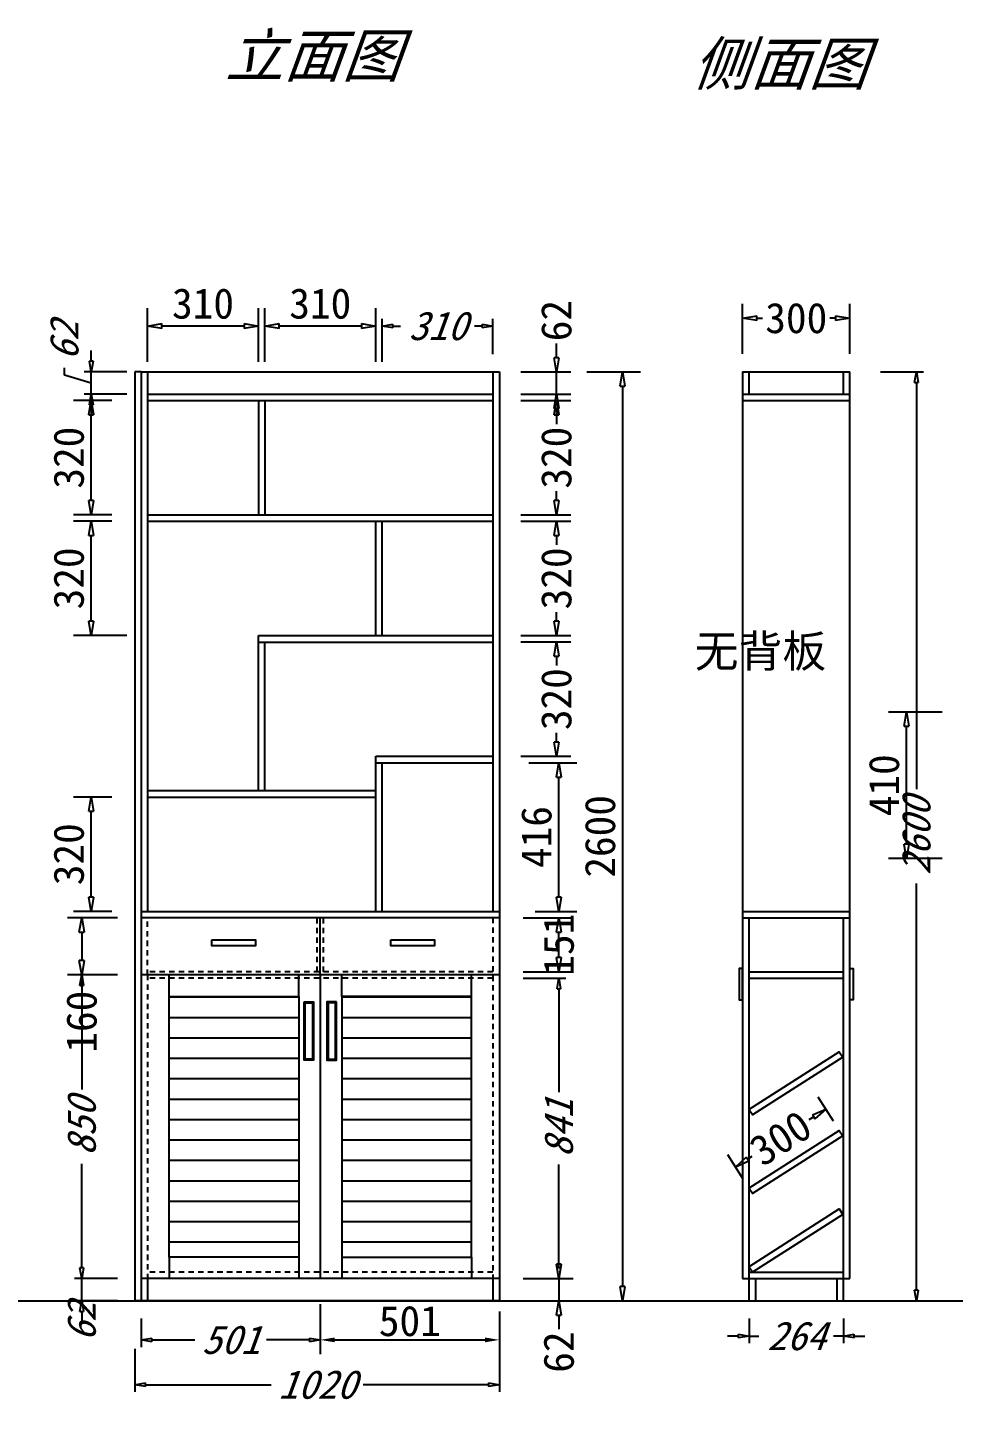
# Model space of a CAD drawing. Header units: millimetres. Extents: x 366509 to 398313, y -1245498 to -1202747.
# Drawn here: x 373507 to 376097, y -1225288 to -1221437 of the extents above; entities that cross this region are included whole.
import ezdxf

# ---------------------------------------------------------------- set-up
doc = ezdxf.new("R2010")
doc.units = ezdxf.units.MM
doc.header["$LTSCALE"] = 20
doc.linetypes.add('JIS_02_0.7', pattern=[1.35, 0.75, -0.6])
doc.layers.get('Defpoints').update_dxf_attribs({"color": 250})
doc.styles.get("Standard").update_dxf_attribs({"font": 'SimSun.ttf', "height": 85})
doc.styles.add('汉字', font='SimSun.ttf', dxfattribs={"oblique": 20, "height": 80})
doc.dimstyles.new('200', dxfattribs={"dimtxt": 90, "dimasz": 40, "dimexe": 50, "dimexo": 100, "dimgap": 20, "dimtad": 1, "dimdec": 0, "dimtxsty": 'Standard', "dimblk": 'CLOSEDBLANK', "dimcen": 100, "dimdle": 50, "dimclrd": 256, "dimclre": 256, "dimclrt": 256, "dimadec": 0, "dimazin": 0, "dimtfac": 1, "dimtdec": 0, "dimtmove": 2, "dimatfit": 3, "dimldrblk": 'CLOSEDBLANK', "dimfxl": 100, "dimfxlon": 1, "dimlwd": 25, "dimlwe": 25, "dimarcsym": 0})
doc.dimstyles.new('ISO-25', dxfattribs={"dimtxt": 2.5, "dimasz": 2.5, "dimexe": 1.25, "dimexo": 0.625, "dimtad": 1, "dimtxsty": 'Standard', "dimcen": 2.5, "dimadec": 0, "dimazin": 0, "dimtfac": 1, "dimtmove": 0, "dimatfit": 3, "dimfxl": 1, "dimarcsym": 0})
doc.dimstyles.get("Standard").update_dxf_attribs({"dimtxt": 0.18, "dimasz": 0.18, "dimexe": 0.18, "dimexo": 0.0625, "dimgap": 0.09, "dimtad": 0, "dimtih": 1, "dimtoh": 1, "dimdec": 4, "dimzin": 0, "dimdsep": 46, "dimtxsty": 'Standard', "dimcen": 0.09, "dimadec": 0, "dimazin": 0, "dimtfac": 1, "dimtdec": 4, "dimtofl": 0, "dimtmove": 0, "dimatfit": 3, "dimfxl": 1, "dimtolj": 1, "dimtzin": 0, "dimarcsym": 0})
doc.dimstyles.new('周文晶', dxfattribs={"dimtxt": 70, "dimasz": 40, "dimexe": 40, "dimexo": 30, "dimgap": 10, "dimtad": 0, "dimdec": 0, "dimtxsty": 'Standard', "dimblk": 'CLOSEDBLANK', "dimcen": 200, "dimclrd": 256, "dimclre": 256, "dimadec": 0, "dimazin": 0, "dimtfac": 1, "dimtdec": 0, "dimtmove": 0, "dimatfit": 3, "dimldrblk": 'CLOSEDBLANK', "dimfxl": 100, "dimfxlon": 1, "dimarcsym": 0})

# ---------------------------------------------------------------- blocks, each defined once
blk = doc.blocks.new('_ClosedBlank')
at = {"color": 0, "linetype": 'ByBlock', "lineweight": -2}
for p, q in [((-1, 0.167), (0, 0)), ((-1, 0.167), (-1, -0.167)), ((0, 0), (-1, -0.167))]:
    blk.add_line(p, q, dxfattribs=at)
blk = doc.blocks.new('*D871')
at = {"lineweight": 25, "transparency": 16777216}
for p, q in [((373658.4, -1224908.8), (373658.4, -1224878.8)), ((373758.4, -1224938.8), (373638.4, -1224938.8)), ((373658.4, -1225000.8), (373658.4, -1224938.8)), ((373758.4, -1225000.8), (373638.4, -1225000.8)), ((373658.4, -1225030.8), (373658.4, -1225060.8))]:
    blk.add_line(p, q, dxfattribs=at)
at = {"layer": 'Defpoints', "color": 0, "transparency": 16777216}
for p in [(373658.4, -1224938.8), (373842.8, -1224938.8), (373824.8, -1225000.8)]:
    blk.add_point(p, dxfattribs=at)
at = {"lineweight": 25, "transparency": 16777216, "xscale": 30, "yscale": 30, "zscale": 30}
for p, rotation in [((373658.4, -1224938.8), 270), ((373658.4, -1225000.8), 90)]:
    blk.add_blockref('_ClosedBlank', p, dxfattribs=dict(at, rotation=rotation))
at = {"lineweight": -3, "transparency": 16777216, "insert": (373658.4, -1225060.8), "char_height": 80, "attachment_point": 5, "rotation": 90, "style": '汉字'}
blk.add_mtext('62', dxfattribs=at)
blk = doc.blocks.new('*D872')
at = {"lineweight": 25, "transparency": 16777216}
for p, q in [((373758.4, -1224088.8), (373638.4, -1224088.8)), ((373658.4, -1224118.8), (373658.4, -1224409.7)), ((373658.4, -1224908.8), (373658.4, -1224618)), ((373758.4, -1224938.8), (373638.4, -1224938.8))]:
    blk.add_line(p, q, dxfattribs=at)
at = {"layer": 'Defpoints', "color": 0, "transparency": 16777216}
for p in [(373658.4, -1224088.8), (373842.8, -1224088.8), (373842.8, -1224938.8)]:
    blk.add_point(p, dxfattribs=at)
at = {"lineweight": 25, "transparency": 16777216, "xscale": 30, "yscale": 30, "zscale": 30}
for p, rotation in [((373658.4, -1224088.8), 90), ((373658.4, -1224938.8), 270)]:
    blk.add_blockref('_ClosedBlank', p, dxfattribs=dict(at, rotation=rotation))
at = {"lineweight": -3, "transparency": 16777216, "insert": (373658.4, -1224513.8), "char_height": 80, "attachment_point": 5, "rotation": 90, "style": '汉字'}
blk.add_mtext('850', dxfattribs=at)
blk = doc.blocks.new('*D873')
at = {"lineweight": 25, "transparency": 16777216}
for p, q in [((373806.8, -1225135.9), (373806.8, -1225255.9)), ((374826.8, -1225135.9), (374826.8, -1225255.9)), ((373836.8, -1225235.9), (374188.2, -1225235.9)), ((374796.8, -1225235.9), (374445.4, -1225235.9))]:
    blk.add_line(p, q, dxfattribs=at)
at = {"layer": 'Defpoints', "color": 0, "transparency": 16777216}
for p in [(373806.8, -1225000.8), (374826.8, -1225000.8), (374826.8, -1225235.9)]:
    blk.add_point(p, dxfattribs=at)
at = {"lineweight": 25, "transparency": 16777216, "xscale": 30, "yscale": 30, "zscale": 30, "rotation": 180}
blk.add_blockref('_ClosedBlank', (373806.8, -1225235.9), dxfattribs=at)
at = {"lineweight": 25, "transparency": 16777216, "xscale": 30, "yscale": 30, "zscale": 30}
blk.add_blockref('_ClosedBlank', (374826.8, -1225235.9), dxfattribs=at)
at = {"lineweight": -3, "transparency": 16777216, "insert": (374316.8, -1225235.9), "char_height": 80, "attachment_point": 5, "style": '汉字'}
blk.add_mtext('1020', dxfattribs=at)
blk = doc.blocks.new('*D874')
at = {"lineweight": 25, "transparency": 16777216}
for p, q in [((374893.2, -1224097.8), (375013.2, -1224097.8)), ((374993.2, -1224127.8), (374993.2, -1224417)), ((374993.2, -1224908.8), (374993.2, -1224619.6)), ((374893.2, -1224938.8), (375013.2, -1224938.8))]:
    blk.add_line(p, q, dxfattribs=at)
at = {"layer": 'Defpoints', "color": 0, "transparency": 16777216}
for p in [(374808.8, -1224097.8), (374826.8, -1224938.8), (374993.2, -1224938.8)]:
    blk.add_point(p, dxfattribs=at)
at = {"lineweight": 25, "transparency": 16777216, "xscale": 30, "yscale": 30, "zscale": 30}
for p, rotation in [((374993.2, -1224097.8), 90), ((374993.2, -1224938.8), 270)]:
    blk.add_blockref('_ClosedBlank', p, dxfattribs=dict(at, rotation=rotation))
at = {"lineweight": -3, "transparency": 16777216, "insert": (374993.2, -1224518.3), "char_height": 80, "attachment_point": 5, "rotation": 90, "style": '汉字'}
blk.add_mtext('841', dxfattribs=at)
blk = doc.blocks.new('*D875')
at = {"lineweight": 25, "transparency": 16777216}
for p, q in [((374325.8, -1225010.4), (374325.8, -1225130.4)), ((373824.8, -1225050.8), (373824.8, -1225130.4)), ((373854.8, -1225110.4), (373974.9, -1225110.4)), ((374295.8, -1225110.4), (374175.7, -1225110.4))]:
    blk.add_line(p, q, dxfattribs=at)
at = {"layer": 'Defpoints', "color": 0, "transparency": 16777216}
for p in [(374325.8, -1224938.8), (373824.8, -1225000.8), (373824.8, -1225110.4)]:
    blk.add_point(p, dxfattribs=at)
at = {"lineweight": 25, "transparency": 16777216, "xscale": 30, "yscale": 30, "zscale": 30, "rotation": 180}
blk.add_blockref('_ClosedBlank', (373824.8, -1225110.4), dxfattribs=at)
at = {"lineweight": 25, "transparency": 16777216, "xscale": 30, "yscale": 30, "zscale": 30}
blk.add_blockref('_ClosedBlank', (374325.8, -1225110.4), dxfattribs=at)
at = {"lineweight": -3, "transparency": 16777216, "insert": (374075.3, -1225110.4), "char_height": 80, "attachment_point": 5, "style": '汉字'}
blk.add_mtext('501', dxfattribs=at)
blk = doc.blocks.new('*D876')
at = {"lineweight": 25, "transparency": 16777216}
for p, q in [((375071.4, -1222400.9), (375221.4, -1222400.9)), ((375171.4, -1222440.9), (375171.4, -1224960.8)), ((375071.4, -1225000.8), (375221.4, -1225000.8))]:
    blk.add_line(p, q, dxfattribs=at)
at = {"layer": 'Defpoints', "color": 0, "transparency": 16777216}
for p in [(374664.9, -1222400.9), (374664.9, -1225000.8), (375171.4, -1225000.8)]:
    blk.add_point(p, dxfattribs=at)
at = {"lineweight": 25, "transparency": 16777216, "xscale": 40, "yscale": 40, "zscale": 40}
for p, rotation in [((375171.4, -1222400.9), 90), ((375171.4, -1225000.8), 270)]:
    blk.add_blockref('_ClosedBlank', p, dxfattribs=dict(at, rotation=rotation))
at = {"lineweight": -3, "transparency": 16777216, "insert": (375108.9, -1223700.9), "char_height": 85, "attachment_point": 5, "rotation": 90}
blk.add_mtext('2600', dxfattribs=at)
blk = doc.blocks.new('*D877')
at = {"color": 0, "lineweight": -2, "transparency": 16777216}
for p, q in [((374325.8, -1225010.4), (374325.8, -1225150.4)), ((374826.8, -1225030.8), (374826.8, -1225150.4)), ((374365.8, -1225110.4), (374786.8, -1225110.4))]:
    blk.add_line(p, q, dxfattribs=at)
at = {"color": 0, "transparency": 16777216}
for points in [[(374365.8, -1225103.7), (374365.8, -1225117), (374325.8, -1225110.4)], [(374786.8, -1225103.7), (374786.8, -1225117), (374826.8, -1225110.4)]]:
    blk.add_solid(points, dxfattribs=at)
at = {"layer": 'Defpoints', "color": 0, "transparency": 16777216}
for p in [(374325.8, -1224938.8), (374826.8, -1225000.8), (374826.8, -1225110.4)]:
    blk.add_point(p, dxfattribs=at)
at = {"color": 0, "lineweight": -3, "transparency": 16777216, "insert": (374576.3, -1225057.9), "char_height": 85, "attachment_point": 5}
blk.add_mtext('501', dxfattribs=at)
blk = doc.blocks.new('*D878')
at = {"lineweight": -2, "transparency": 16777216}
for p, q in [((374893.2, -1223928.8), (375033.2, -1223928.8)), ((374993.2, -1224039.8), (374993.2, -1223968.8)), ((374893.2, -1224079.8), (375033.2, -1224079.8))]:
    blk.add_line(p, q, dxfattribs=at)
at = {"layer": 'Defpoints', "color": 0, "transparency": 16777216}
for p in [(374826.8, -1223928.8), (374993.2, -1223928.8), (374808.8, -1224079.8)]:
    blk.add_point(p, dxfattribs=at)
at = {"lineweight": -2, "transparency": 16777216, "xscale": 40, "yscale": 40, "zscale": 40}
for p, rotation in [((374993.2, -1223928.8), 90), ((374993.2, -1224079.8), 270)]:
    blk.add_blockref('_ClosedBlank', p, dxfattribs=dict(at, rotation=rotation))
at = {"color": 0, "transparency": 16777216, "insert": (374993.2, -1224004.3), "char_height": 85, "attachment_point": 5, "rotation": 90}
blk.add_mtext('151', dxfattribs=at)
blk = doc.blocks.new('*D879')
at = {"lineweight": -2, "transparency": 16777216}
for p, q in [((373758.4, -1223928.8), (373618.4, -1223928.8)), ((373658.4, -1223968.8), (373658.4, -1224048.8)), ((373758.4, -1224088.8), (373618.4, -1224088.8)), ((373658.4, -1224088.8), (373658.4, -1224128.8))]:
    blk.add_line(p, q, dxfattribs=at)
at = {"layer": 'Defpoints', "color": 0, "transparency": 16777216}
for p in [(373842.8, -1223928.8), (373658.4, -1224088.8), (373842.8, -1224088.8)]:
    blk.add_point(p, dxfattribs=at)
at = {"lineweight": -2, "transparency": 16777216, "xscale": 40, "yscale": 40, "zscale": 40}
for p, rotation in [((373658.4, -1223928.8), 90), ((373658.4, -1224088.8), 270)]:
    blk.add_blockref('_ClosedBlank', p, dxfattribs=dict(at, rotation=rotation))
at = {"color": 0, "transparency": 16777216, "insert": (373658.4, -1224219.6), "char_height": 85, "attachment_point": 5, "rotation": 90}
blk.add_mtext('160', dxfattribs=at)
blk = doc.blocks.new('*D880')
at = {"lineweight": -2, "transparency": 16777216}
for p, q in [((374993.2, -1224898.8), (374993.2, -1224858.8)), ((374893.2, -1224938.8), (375033.2, -1224938.8)), ((374993.2, -1224938.8), (374993.2, -1225000.8)), ((374893.2, -1225000.8), (375033.2, -1225000.8)), ((374993.2, -1225040.8), (374993.2, -1225080.8))]:
    blk.add_line(p, q, dxfattribs=at)
at = {"layer": 'Defpoints', "color": 0, "transparency": 16777216}
for p in [(374826.8, -1224938.8), (374826.8, -1225000.8), (374993.2, -1225000.8)]:
    blk.add_point(p, dxfattribs=at)
at = {"lineweight": -2, "transparency": 16777216, "xscale": 40, "yscale": 40, "zscale": 40}
for p, rotation in [((374993.2, -1224938.8), 270), ((374993.2, -1225000.8), 90)]:
    blk.add_blockref('_ClosedBlank', p, dxfattribs=dict(at, rotation=rotation))
at = {"color": 0, "transparency": 16777216, "insert": (374993.2, -1225144.6), "char_height": 85, "attachment_point": 5, "rotation": 90}
blk.add_mtext('62', dxfattribs=at)
blk = doc.blocks.new('*D915')
at = {"lineweight": 25, "transparency": 16777216}
for p, q in [((375525.2, -1225050.8), (375525.2, -1225119.8)), ((375789.5, -1225050.8), (375789.5, -1225119.8)), ((375495.2, -1225099.8), (375465.2, -1225099.8)), ((375525.2, -1225099.8), (375552.8, -1225099.8)), ((375789.5, -1225099.8), (375762, -1225099.8)), ((375819.5, -1225099.8), (375849.5, -1225099.8))]:
    blk.add_line(p, q, dxfattribs=at)
at = {"layer": 'Defpoints', "color": 0, "transparency": 16777216}
for p in [(375525.2, -1225000.8), (375789.5, -1225000.8), (375789.5, -1225099.8)]:
    blk.add_point(p, dxfattribs=at)
at = {"lineweight": 25, "transparency": 16777216, "xscale": 30, "yscale": 30, "zscale": 30}
blk.add_blockref('_ClosedBlank', (375525.2, -1225099.8), dxfattribs=at)
at = {"lineweight": 25, "transparency": 16777216, "xscale": 30, "yscale": 30, "zscale": 30, "rotation": 180}
blk.add_blockref('_ClosedBlank', (375789.5, -1225099.8), dxfattribs=at)
at = {"lineweight": -3, "transparency": 16777216, "insert": (375657.4, -1225099.8), "char_height": 80, "attachment_point": 5, "style": '汉字'}
blk.add_mtext('264', dxfattribs=at)
blk = doc.blocks.new('*D916')
at = {"lineweight": 25, "transparency": 16777216}
for p, q in [((375893.4, -1222400.8), (376013.4, -1222400.8)), ((375993.4, -1222430.8), (375993.4, -1223568.7)), ((375993.4, -1224970.8), (375993.4, -1223833)), ((375893.4, -1225000.8), (376013.4, -1225000.8))]:
    blk.add_line(p, q, dxfattribs=at)
at = {"layer": 'Defpoints', "color": 0, "transparency": 16777216}
for p in [(375807.5, -1222400.8), (375807.5, -1225000.8), (375993.4, -1225000.8)]:
    blk.add_point(p, dxfattribs=at)
at = {"lineweight": 25, "transparency": 16777216, "xscale": 30, "yscale": 30, "zscale": 30}
for p, rotation in [((375993.4, -1222400.8), 90), ((375993.4, -1225000.8), 270)]:
    blk.add_blockref('_ClosedBlank', p, dxfattribs=dict(at, rotation=rotation))
at = {"lineweight": -3, "transparency": 16777216, "insert": (375993.4, -1223700.8), "char_height": 80, "attachment_point": 5, "rotation": 90, "style": '汉字'}
blk.add_mtext('2600', dxfattribs=at)
blk = doc.blocks.new('*D882')
at = {"lineweight": -2, "transparency": 16777216}
for p, q in [((375761.6, -1224498.5), (375718.3, -1224431)), ((375706.2, -1224486.2), (375692.7, -1224494.8)), ((375509, -1224660.4), (375465.7, -1224592.8)), ((375520.9, -1224604.9), (375534.4, -1224596.3))]:
    blk.add_line(p, q, dxfattribs=at)
at = {"layer": 'Defpoints', "color": 0, "transparency": 16777216}
for p in [(375739.8, -1224464.6), (375777.7, -1224523.8), (375525.2, -1224685.7)]:
    blk.add_point(p, dxfattribs=at)
at = {"lineweight": -2, "transparency": 16777216, "xscale": 40, "yscale": 40, "zscale": 40}
for p, rotation in [((375739.8, -1224464.6), 32.65196531533646), ((375487.3, -1224626.5), 212.6519653153365)]:
    blk.add_blockref('_ClosedBlank', p, dxfattribs=dict(at, rotation=rotation))
at = {"color": 0, "transparency": 16777216, "insert": (375613.6, -1224545.6), "char_height": 85, "attachment_point": 5, "rotation": 32.652}
blk.add_mtext('300', dxfattribs=at)
blk = doc.blocks.new('*D883')
at = {"lineweight": -2, "transparency": 16777216}
for p, q in [((375507.2, -1222350.4), (375507.2, -1222210.4)), ((375807.5, -1222350.4), (375807.5, -1222210.4)), ((375547.2, -1222250.4), (375563.3, -1222250.4)), ((375767.5, -1222250.4), (375751.4, -1222250.4))]:
    blk.add_line(p, q, dxfattribs=at)
at = {"layer": 'Defpoints', "color": 0, "transparency": 16777216}
for p in [(375807.5, -1222250.4), (375507.2, -1222400.8), (375807.5, -1222400.8)]:
    blk.add_point(p, dxfattribs=at)
at = {"lineweight": -2, "transparency": 16777216, "xscale": 40, "yscale": 40, "zscale": 40, "rotation": 180}
blk.add_blockref('_ClosedBlank', (375507.2, -1222250.4), dxfattribs=at)
at = {"lineweight": -2, "transparency": 16777216, "xscale": 40, "yscale": 40, "zscale": 40}
blk.add_blockref('_ClosedBlank', (375807.5, -1222250.4), dxfattribs=at)
at = {"color": 0, "transparency": 16777216, "insert": (375657.4, -1222250.4), "char_height": 85, "attachment_point": 5}
blk.add_mtext('300', dxfattribs=at)
blk = doc.blocks.new('*D923')
at = {"lineweight": 25, "transparency": 16777216}
for p, q in [((376065.8, -1223352.8), (375915.8, -1223352.8)), ((375965.8, -1223722.8), (375965.8, -1223392.8)), ((376065.8, -1223762.8), (375915.8, -1223762.8))]:
    blk.add_line(p, q, dxfattribs=at)
at = {"layer": 'Defpoints', "color": 0, "transparency": 16777216}
for p in [(375965.8, -1223352.8), (376433.6, -1223352.8), (376433.6, -1223762.8)]:
    blk.add_point(p, dxfattribs=at)
at = {"lineweight": 25, "transparency": 16777216, "xscale": 40, "yscale": 40, "zscale": 40}
for p, rotation in [((375965.8, -1223352.8), 90), ((375965.8, -1223762.8), 270)]:
    blk.add_blockref('_ClosedBlank', p, dxfattribs=dict(at, rotation=rotation))
at = {"lineweight": -3, "transparency": 16777216, "insert": (375903.3, -1223557.8), "char_height": 85, "attachment_point": 5, "rotation": 90}
blk.add_mtext('410', dxfattribs=at)
blk = doc.blocks.new('*D945')
at = {"lineweight": 25, "transparency": 16777216}
for p, q in [((374498.8, -1222372.3), (374498.8, -1222252.3)), ((374808.8, -1222350.9), (374808.8, -1222252.3)), ((374528.8, -1222272.3), (374550.5, -1222272.3)), ((374778.8, -1222272.3), (374757.1, -1222272.3))]:
    blk.add_line(p, q, dxfattribs=at)
at = {"layer": 'Defpoints', "color": 0, "transparency": 16777216}
for p in [(374808.8, -1222272.3), (374808.8, -1222400.9), (374498.8, -1222842.8)]:
    blk.add_point(p, dxfattribs=at)
at = {"lineweight": 25, "transparency": 16777216, "xscale": 30, "yscale": 30, "zscale": 30, "rotation": 180}
blk.add_blockref('_ClosedBlank', (374498.8, -1222272.3), dxfattribs=at)
at = {"lineweight": 25, "transparency": 16777216, "xscale": 30, "yscale": 30, "zscale": 30}
blk.add_blockref('_ClosedBlank', (374808.8, -1222272.3), dxfattribs=at)
at = {"lineweight": -3, "transparency": 16777216, "insert": (374653.8, -1222272.3), "char_height": 80, "attachment_point": 5, "style": '汉字'}
blk.add_mtext('310', dxfattribs=at)
blk = doc.blocks.new('*D946')
at = {"lineweight": 25, "transparency": 16777216}
for p, q in [((373685, -1222370.9), (373685, -1222340.9)), ((373610, -1222409.4), (373610, -1222389.4)), ((373685, -1222431.9), (373610, -1222409.4)), ((373785, -1222400.9), (373665, -1222400.9)), ((373685, -1222462.9), (373685, -1222400.9)), ((373685, -1222462.9), (373685, -1222400.9)), ((373785, -1222462.9), (373665, -1222462.9)), ((373685, -1222492.9), (373685, -1222522.9))]:
    blk.add_line(p, q, dxfattribs=at)
at = {"layer": 'Defpoints', "color": 0, "transparency": 16777216}
for p in [(373685, -1222400.9), (373842.8, -1222400.9), (373842.8, -1222462.9)]:
    blk.add_point(p, dxfattribs=at)
at = {"lineweight": 25, "transparency": 16777216, "xscale": 30, "yscale": 30, "zscale": 30}
for p, rotation in [((373685, -1222400.9), 270), ((373685, -1222462.9), 90)]:
    blk.add_blockref('_ClosedBlank', p, dxfattribs=dict(at, rotation=rotation))
at = {"lineweight": -3, "transparency": 16777216, "insert": (373610, -1222314.6), "char_height": 80, "attachment_point": 5, "rotation": 90, "style": '汉字'}
blk.add_mtext('62', dxfattribs=at)
blk = doc.blocks.new('*D947')
at = {"lineweight": 25, "transparency": 16777216}
for p, q in [((374170.8, -1222372.3), (374170.8, -1222222.3)), ((374480.8, -1222372.3), (374480.8, -1222222.3)), ((374440.8, -1222272.3), (374210.8, -1222272.3))]:
    blk.add_line(p, q, dxfattribs=at)
at = {"layer": 'Defpoints', "color": 0, "transparency": 16777216}
for p in [(374170.8, -1222272.3), (374480.8, -1222842.8), (374170.8, -1223156.8)]:
    blk.add_point(p, dxfattribs=at)
at = {"lineweight": 25, "transparency": 16777216, "xscale": 40, "yscale": 40, "zscale": 40, "rotation": 180}
blk.add_blockref('_ClosedBlank', (374170.8, -1222272.3), dxfattribs=at)
at = {"lineweight": 25, "transparency": 16777216, "xscale": 40, "yscale": 40, "zscale": 40}
blk.add_blockref('_ClosedBlank', (374480.8, -1222272.3), dxfattribs=at)
at = {"lineweight": -3, "transparency": 16777216, "insert": (374325.8, -1222209.8), "char_height": 85, "attachment_point": 5}
blk.add_mtext('310', dxfattribs=at)
blk = doc.blocks.new('*D948')
at = {"lineweight": 25, "transparency": 16777216}
for p, q in [((373842.8, -1222372.3), (373842.8, -1222222.3)), ((374152.8, -1222372.3), (374152.8, -1222222.3)), ((374112.8, -1222272.3), (373882.8, -1222272.3))]:
    blk.add_line(p, q, dxfattribs=at)
at = {"layer": 'Defpoints', "color": 0, "transparency": 16777216}
for p in [(373842.8, -1222272.3), (374152.8, -1223186.8), (373842.8, -1223367.8)]:
    blk.add_point(p, dxfattribs=at)
at = {"lineweight": 25, "transparency": 16777216, "xscale": 40, "yscale": 40, "zscale": 40, "rotation": 180}
blk.add_blockref('_ClosedBlank', (373842.8, -1222272.3), dxfattribs=at)
at = {"lineweight": 25, "transparency": 16777216, "xscale": 40, "yscale": 40, "zscale": 40}
blk.add_blockref('_ClosedBlank', (374152.8, -1222272.3), dxfattribs=at)
at = {"lineweight": -3, "transparency": 16777216, "insert": (373997.8, -1222209.8), "char_height": 85, "attachment_point": 5}
blk.add_mtext('310', dxfattribs=at)
blk = doc.blocks.new('*D944')
at = {"lineweight": 25, "transparency": 16777216}
for p, q in [((373742.8, -1223590.8), (373635, -1223590.8)), ((373685, -1223870.8), (373685, -1223630.8)), ((373742.8, -1223910.8), (373635, -1223910.8))]:
    blk.add_line(p, q, dxfattribs=at)
at = {"layer": 'Defpoints', "color": 0, "transparency": 16777216}
for p in [(373685, -1223590.8), (373842.8, -1223590.8), (373842.8, -1223910.8)]:
    blk.add_point(p, dxfattribs=at)
at = {"lineweight": 25, "transparency": 16777216, "xscale": 40, "yscale": 40, "zscale": 40}
for p, rotation in [((373685, -1223590.8), 90), ((373685, -1223910.8), 270)]:
    blk.add_blockref('_ClosedBlank', p, dxfattribs=dict(at, rotation=rotation))
at = {"lineweight": -3, "transparency": 16777216, "insert": (373622.5, -1223750.8), "char_height": 85, "attachment_point": 5, "rotation": 90}
blk.add_mtext('320', dxfattribs=at)
blk = doc.blocks.new('*D949')
at = {"lineweight": 25, "transparency": 16777216}
for p, q in [((373475, -1223156.8), (373325, -1223156.8)), ((373375, -1223532.8), (373375, -1223196.8)), ((373475, -1223572.8), (373325, -1223572.8))]:
    blk.add_line(p, q, dxfattribs=at)
at = {"layer": 'Defpoints', "color": 0, "transparency": 16777216}
for p in [(373375, -1223156.8), (373842.8, -1223156.8), (373842.8, -1223572.8)]:
    blk.add_point(p, dxfattribs=at)
at = {"lineweight": 25, "transparency": 16777216, "xscale": 40, "yscale": 40, "zscale": 40}
for p, rotation in [((373375, -1223156.8), 90), ((373375, -1223572.8), 270)]:
    blk.add_blockref('_ClosedBlank', p, dxfattribs=dict(at, rotation=rotation))
at = {"lineweight": -3, "transparency": 16777216, "insert": (373312.5, -1223364.8), "char_height": 85, "attachment_point": 5, "rotation": 90}
blk.add_mtext('416', dxfattribs=at)
blk = doc.blocks.new('*D950')
at = {"lineweight": 25, "transparency": 16777216}
for p, q in [((373742.8, -1222818.8), (373635, -1222818.8)), ((373685, -1223098.8), (373685, -1222858.8)), ((373785, -1223138.8), (373635, -1223138.8))]:
    blk.add_line(p, q, dxfattribs=at)
at = {"layer": 'Defpoints', "color": 0, "transparency": 16777216}
for p in [(373685, -1222818.8), (373842.8, -1222818.8), (374152.8, -1223138.8)]:
    blk.add_point(p, dxfattribs=at)
at = {"lineweight": 25, "transparency": 16777216, "xscale": 40, "yscale": 40, "zscale": 40}
for p, rotation in [((373685, -1222818.8), 90), ((373685, -1223138.8), 270)]:
    blk.add_blockref('_ClosedBlank', p, dxfattribs=dict(at, rotation=rotation))
at = {"lineweight": -3, "transparency": 16777216, "insert": (373622.5, -1222978.8), "char_height": 85, "attachment_point": 5, "rotation": 90}
blk.add_mtext('320', dxfattribs=at)
blk = doc.blocks.new('*D951')
at = {"lineweight": 25, "transparency": 16777216}
for p, q in [((373742.8, -1222480.9), (373635, -1222480.9)), ((373685, -1222760.8), (373685, -1222520.9)), ((373742.8, -1222800.8), (373635, -1222800.8))]:
    blk.add_line(p, q, dxfattribs=at)
at = {"layer": 'Defpoints', "color": 0, "transparency": 16777216}
for p in [(373685, -1222480.9), (373842.8, -1222480.9), (373842.8, -1222800.8)]:
    blk.add_point(p, dxfattribs=at)
at = {"lineweight": 25, "transparency": 16777216, "xscale": 40, "yscale": 40, "zscale": 40}
for p, rotation in [((373685, -1222480.9), 90), ((373685, -1222800.8), 270)]:
    blk.add_blockref('_ClosedBlank', p, dxfattribs=dict(at, rotation=rotation))
at = {"lineweight": -3, "transparency": 16777216, "insert": (373622.5, -1222640.9), "char_height": 85, "attachment_point": 5, "rotation": 90}
blk.add_mtext('320', dxfattribs=at)
blk = doc.blocks.new('*D952')
at = {"lineweight": 25, "transparency": 16777216}
for p, q in [((374908.8, -1223494.8), (375043.2, -1223494.8)), ((374993.2, -1223870.8), (374993.2, -1223534.8)), ((374926.8, -1223910.8), (375043.2, -1223910.8))]:
    blk.add_line(p, q, dxfattribs=at)
at = {"layer": 'Defpoints', "color": 0, "transparency": 16777216}
for p in [(374808.8, -1223494.8), (374993.2, -1223494.8), (374826.8, -1223910.8)]:
    blk.add_point(p, dxfattribs=at)
at = {"lineweight": 25, "transparency": 16777216, "xscale": 40, "yscale": 40, "zscale": 40}
for p, rotation in [((374993.2, -1223494.8), 90), ((374993.2, -1223910.8), 270)]:
    blk.add_blockref('_ClosedBlank', p, dxfattribs=dict(at, rotation=rotation))
at = {"lineweight": -3, "transparency": 16777216, "insert": (374930.7, -1223702.8), "char_height": 85, "attachment_point": 5, "rotation": 90}
blk.add_mtext('416', dxfattribs=at)
blk = doc.blocks.new('*D940')
at = {"lineweight": -2, "transparency": 16777216}
for p, q in [((374886.5, -1223156.8), (375026.5, -1223156.8)), ((374986.5, -1223196.8), (374986.5, -1223222.8)), ((374986.5, -1223436.8), (374986.5, -1223410.9)), ((374886.5, -1223476.8), (375026.5, -1223476.8))]:
    blk.add_line(p, q, dxfattribs=at)
at = {"layer": 'Defpoints', "color": 0, "transparency": 16777216}
for p in [(374808.8, -1223156.8), (374986.5, -1223156.8), (374808.8, -1223476.8)]:
    blk.add_point(p, dxfattribs=at)
at = {"lineweight": -2, "transparency": 16777216, "xscale": 40, "yscale": 40, "zscale": 40}
for p, rotation in [((374986.5, -1223156.8), 90), ((374986.5, -1223476.8), 270)]:
    blk.add_blockref('_ClosedBlank', p, dxfattribs=dict(at, rotation=rotation))
at = {"color": 0, "transparency": 16777216, "insert": (374986.5, -1223316.8), "char_height": 85, "attachment_point": 5, "rotation": 90}
blk.add_mtext('320', dxfattribs=at)
blk = doc.blocks.new('*D941')
at = {"lineweight": -2, "transparency": 16777216}
for p, q in [((374886.5, -1222818.8), (375026.5, -1222818.8)), ((374986.5, -1222858.8), (374986.5, -1222884.8)), ((374986.5, -1223098.8), (374986.5, -1223072.9)), ((374886.5, -1223138.8), (375026.5, -1223138.8))]:
    blk.add_line(p, q, dxfattribs=at)
at = {"layer": 'Defpoints', "color": 0, "transparency": 16777216}
for p in [(374808.8, -1222818.8), (374986.5, -1222818.8), (374808.8, -1223138.8)]:
    blk.add_point(p, dxfattribs=at)
at = {"lineweight": -2, "transparency": 16777216, "xscale": 40, "yscale": 40, "zscale": 40}
for p, rotation in [((374986.5, -1222818.8), 90), ((374986.5, -1223138.8), 270)]:
    blk.add_blockref('_ClosedBlank', p, dxfattribs=dict(at, rotation=rotation))
at = {"color": 0, "transparency": 16777216, "insert": (374986.5, -1222978.8), "char_height": 85, "attachment_point": 5, "rotation": 90}
blk.add_mtext('320', dxfattribs=at)
blk = doc.blocks.new('*D942')
at = {"lineweight": -2, "transparency": 16777216}
for p, q in [((374886.5, -1222480.9), (375026.5, -1222480.9)), ((374986.5, -1222520.9), (374986.5, -1222546.8)), ((374986.5, -1222760.8), (374986.5, -1222734.9)), ((374886.5, -1222800.8), (375026.5, -1222800.8))]:
    blk.add_line(p, q, dxfattribs=at)
at = {"layer": 'Defpoints', "color": 0, "transparency": 16777216}
for p in [(374808.8, -1222480.9), (374986.5, -1222480.9), (374808.8, -1222800.8)]:
    blk.add_point(p, dxfattribs=at)
at = {"lineweight": -2, "transparency": 16777216, "xscale": 40, "yscale": 40, "zscale": 40}
for p, rotation in [((374986.5, -1222480.9), 90), ((374986.5, -1222800.8), 270)]:
    blk.add_blockref('_ClosedBlank', p, dxfattribs=dict(at, rotation=rotation))
at = {"color": 0, "transparency": 16777216, "insert": (374986.5, -1222640.9), "char_height": 85, "attachment_point": 5, "rotation": 90}
blk.add_mtext('320', dxfattribs=at)
blk = doc.blocks.new('*D943')
at = {"lineweight": -2, "transparency": 16777216}
for p, q in [((374986.5, -1222360.9), (374986.5, -1222320.9)), ((374886.5, -1222400.9), (375026.5, -1222400.9)), ((374986.5, -1222462.9), (374986.5, -1222400.9)), ((374886.5, -1222462.9), (375026.5, -1222462.9)), ((374986.5, -1222502.9), (374986.5, -1222542.9))]:
    blk.add_line(p, q, dxfattribs=at)
at = {"layer": 'Defpoints', "color": 0, "transparency": 16777216}
for p in [(374808.8, -1222400.9), (374986.5, -1222400.9), (374808.8, -1222462.9)]:
    blk.add_point(p, dxfattribs=at)
at = {"lineweight": -2, "transparency": 16777216, "xscale": 40, "yscale": 40, "zscale": 40}
for p, rotation in [((374986.5, -1222400.9), 270), ((374986.5, -1222462.9), 90)]:
    blk.add_blockref('_ClosedBlank', p, dxfattribs=dict(at, rotation=rotation))
at = {"color": 0, "transparency": 16777216, "insert": (374986.5, -1222257.1), "char_height": 85, "attachment_point": 5, "rotation": 90}
blk.add_mtext('62', dxfattribs=at)

msp = doc.modelspace()

# ---------------------------------------------------------------- hatches: boundary and pattern name
at = {"lineweight": -3}
h = msp.add_hatch(dxfattribs=at)
h.set_pattern_fill('LINE', color=250, scale=18, style=0)
h.set_pattern_definition([(0, (252906.08, -1216949.606), (0, 57.15), [])])
h.paths.add_polyline_path([(374748.805, -1224148.809), (374385.805, -1224148.809), (374385.805, -1224878.809), (374748.805, -1224878.809)])
h.paths.add_polyline_path([(373902.805, -1224148.809), (373902.805, -1224878.809), (374265.805, -1224878.809), (374265.805, -1224148.809)])

# ---------------------------------------------------------------- linework, layer by layer
for p, q in [((373806.805, -1222400.944), (373806.805, -1225000.809)), ((373824.805, -1222400.944), (373824.805, -1225000.809)), ((373824.805, -1222400.944), (374826.805, -1222400.944)), ((373842.805, -1222400.944), (373842.805, -1223910.809)), ((374552.916, -1222400.944), (374826.805, -1222400.944)), ((374808.805, -1222400.944), (374808.805, -1223910.809)), ((374826.805, -1222400.944), (374826.805, -1225000.809)), ((375507.159, -1222400.809), (375807.547, -1222400.809)), ((375507.159, -1222400.809), (375507.159, -1224938.809)), ((375525.159, -1222400.809), (375525.159, -1222462.809)), ((375789.547, -1222462.809), (375789.547, -1222400.809)), ((375807.547, -1224938.809), (375807.547, -1222400.809)), ((373842.805, -1222462.944), (374808.805, -1222462.944)), ((373842.805, -1222480.944), (374808.805, -1222480.944)), ((374152.805, -1222480.944), (374152.805, -1222800.809)), ((374170.805, -1222480.944), (374170.805, -1222800.809)), ((375507.159, -1222462.809), (375807.547, -1222462.809)), ((375507.159, -1222480.809), (375807.547, -1222480.809)), ((373842.805, -1222800.809), (374808.805, -1222800.809)), ((373842.805, -1222818.809), (374808.805, -1222818.809)), ((374480.805, -1223138.809), (374480.805, -1222818.809)), ((374498.805, -1223138.809), (374498.805, -1222818.809)), ((374152.805, -1223572.809), (374152.805, -1223138.809)), ((374152.805, -1223138.809), (374808.805, -1223138.809)), ((374152.805, -1223156.809), (374808.805, -1223156.809)), ((374170.805, -1223572.809), (374170.805, -1223156.809)), ((374480.805, -1223910.809), (374480.805, -1223476.809)), ((374480.805, -1223476.809), (374808.805, -1223476.809)), ((374480.805, -1223494.809), (374808.805, -1223494.809)), ((374498.805, -1223910.809), (374498.805, -1223494.809)), ((373842.805, -1223572.809), (374480.805, -1223572.809)), ((373842.805, -1223590.809), (374480.805, -1223590.809)), ((373824.805, -1223910.809), (374826.805, -1223910.809)), ((375507.159, -1223910.809), (375807.547, -1223910.809)), ((374826.805, -1223928.809), (373824.805, -1223928.809)), ((375507.159, -1223928.809), (375807.547, -1223928.809)), ((375525.159, -1223928.809), (375525.159, -1225000.809)), ((375789.547, -1225000.809), (375789.547, -1223928.809)), ((374826.805, -1224088.809), (373824.805, -1224088.809)), ((373902.805, -1224148.809), (373902.805, -1224088.809)), ((374265.805, -1224148.809), (374265.805, -1224088.809)), ((374325.805, -1224088.809), (374325.805, -1224938.809)), ((374385.805, -1224148.809), (374385.805, -1224088.809)), ((374748.805, -1224148.809), (374748.805, -1224088.809)), ((375525.159, -1224079.809), (375789.547, -1224079.809)), ((375525.159, -1224097.809), (375789.547, -1224097.809)), ((373902.805, -1224878.809), (373902.805, -1224938.809)), ((374265.805, -1224878.809), (374265.805, -1224938.809)), ((374385.805, -1224878.809), (374385.805, -1224938.809)), ((374748.805, -1224878.809), (374748.805, -1224938.809)), ((375525.159, -1224920.809), (375789.547, -1224920.809)), ((374826.805, -1224938.809), (373824.805, -1224938.809)), ((373842.805, -1224938.809), (373842.805, -1225000.809)), ((374808.805, -1224938.809), (374808.805, -1225000.809)), ((375507.159, -1224938.809), (375807.547, -1224938.809)), ((375543.159, -1224938.809), (375543.159, -1225000.809)), ((375771.547, -1225000.809), (375771.547, -1224938.809)), ((374826.805, -1225000.809), (373824.805, -1225000.809)), ((375525.159, -1225000.809), (375789.547, -1225000.809))]:
    msp.add_line(p, q, dxfattribs=at)
for p, q in [((373824.805, -1222400.944), (373806.805, -1222400.944)), ((374325.805, -1224088.809), (374325.805, -1223928.809)), ((366509.141, -1225000.809), (398312.891, -1225000.809)), ((373824.805, -1225000.809), (373806.805, -1225000.809))]:
    msp.add_line(p, q)
at = {"color": 250, "linetype": 'JIS_02_0.7', "lineweight": -3}
for p, q in [((373842.805, -1224088.809), (373842.805, -1223928.809)), ((374316.805, -1224079.809), (374316.805, -1223928.809)), ((374334.805, -1224079.809), (374334.805, -1223928.809)), ((374808.805, -1223928.809), (374808.805, -1224938.809)), ((374808.805, -1224079.809), (373842.805, -1224079.809)), ((373842.805, -1224088.809), (373842.805, -1224938.809)), ((374808.805, -1224097.809), (373842.805, -1224097.809)), ((374808.805, -1224920.809), (373842.805, -1224920.809))]:
    msp.add_line(p, q, dxfattribs=at)
for points in [[(374022.07, -1223990.82), (374144.492, -1223990.82), (374144.492, -1224007.461), (374022.07, -1224007.461)], [(374523.07, -1223990.82), (374645.492, -1223990.82), (374645.492, -1224007.461), (374523.07, -1224007.461)], [(375507.159, -1224070.441), (375497.83, -1224070.441), (375497.83, -1224158.019), (375507.159, -1224158.019)], [(375807.547, -1224070.441), (375816.876, -1224070.441), (375816.876, -1224158.019), (375807.547, -1224158.019)]]:
    msp.add_lwpolyline(points, close=True)
at = {"lineweight": -3}
for points in [[(373902.805, -1224148.809), (374265.805, -1224148.809), (374265.805, -1224878.809), (373902.805, -1224878.809)], [(374748.805, -1224148.809), (374385.805, -1224148.809), (374385.805, -1224878.809), (374748.805, -1224878.809)], [(374280.509, -1224163.63), (374307.076, -1224163.63), (374307.076, -1224327.142), (374280.509, -1224327.142)], [(374283.509, -1224166.63), (374304.076, -1224166.63), (374304.076, -1224324.142), (374283.509, -1224324.142)], [(374371.1, -1224163.63), (374344.533, -1224163.63), (374344.533, -1224327.142), (374371.1, -1224327.142)], [(374368.1, -1224166.63), (374347.533, -1224166.63), (374347.533, -1224324.142), (374368.1, -1224324.142)]]:
    msp.add_lwpolyline(points, close=True, dxfattribs=at)
for points in [[(375525.159, -1224465.654), (375777.748, -1224303.794), (375787.46, -1224318.949), (375534.871, -1224480.809), (375525.159, -1224465.654)], [(375525.159, -1224685.654), (375777.748, -1224523.794), (375787.46, -1224538.949), (375534.871, -1224700.809), (375525.159, -1224685.654)], [(375525.159, -1224905.654), (375777.748, -1224743.794), (375787.46, -1224758.949), (375534.871, -1224920.809), (375525.159, -1224905.654)]]:
    msp.add_lwpolyline(points)

# ---------------------------------------------------------------- texts
at = {"color": 0, "char_height": 120, "width": 1293.93172, "attachment_point": 1, "style": '汉字'}
for s, insert in [('立面图', (374059.338, -1221455.165)), ('侧面图', (375364.393, -1221477.79))]:
    msp.add_mtext(s, dxfattribs=dict(at, insert=insert))
at = {"lineweight": -3, "insert": (375373.226, -1223137.431), "char_height": 90, "width": 545.64139, "attachment_point": 1}
msp.add_mtext('无背板', dxfattribs=at)

# ---------------------------------------------------------------- dimensions: what is measured, and where the dimension line sits
at = {"lineweight": -3}
for base, p1, p2, picture, middle in [((373842.805, -1222272.273), (374152.805, -1223186.809), (373842.805, -1223367.809), '*D948', (373997.805, -1222209.773)), ((374170.805, -1222272.273), (374480.805, -1222842.809), (374170.805, -1223156.809), '*D947', (374325.805, -1222209.773))]:
    dim = msp.add_linear_dim(base=base, p1=p1, p2=p2, dimstyle='200', dxfattribs=at)
    dim.commit()
    dim.dimension.update_dxf_attribs({"geometry": picture, "text_midpoint": middle})
for base, p1, p2, dimstyle, override, picture, middle in [((374808.805, -1222272.273), (374498.805, -1222842.809), (374808.805, -1222400.944), 'Standard', {"dimtxt": 80, "dimasz": 30, "dimexe": 20, "dimexo": 50, "dimgap": 10, "dimtih": 0, "dimtoh": 0, "dimdec": 0, "dimzin": 8, "dimtxsty": '汉字', "dimblk": 'ClosedBlank', "dimcen": 2.5, "dimclrd": 256, "dimclre": 256, "dimclrt": 256, "dimtdec": 0, "dimtofl": 1, "dimtmove": 1, "dimldrblk": 'ClosedBlank', "dimfxl": 100, "dimfxlon": 1, "dimtolj": 0, "dimtzin": 8, "dimlwd": 25, "dimlwe": 25, "dimarcsym": 1}, '*D945', (374653.805, -1222272.273)), ((374826.805, -1225110.353), (374325.805, -1224938.809), (374826.805, -1225000.809), 'ISO-25', {"dimtxt": 70, "dimasz": 40, "dimexe": 40, "dimexo": 30, "dimgap": 10, "dimfxl": 100, "dimfxlon": 1}, '*D877', (374576.305, -1225057.853)), ((374826.805, -1225235.912), (373806.805, -1225000.809), (374826.805, -1225000.809), 'Standard', {"dimtxt": 80, "dimasz": 30, "dimexe": 20, "dimexo": 50, "dimgap": 10, "dimtih": 0, "dimtoh": 0, "dimdec": 0, "dimzin": 8, "dimtxsty": '汉字', "dimblk": 'ClosedBlank', "dimcen": 2.5, "dimclrd": 256, "dimclre": 256, "dimclrt": 256, "dimtdec": 0, "dimtofl": 1, "dimtmove": 1, "dimldrblk": 'ClosedBlank', "dimfxl": 100, "dimfxlon": 1, "dimtolj": 0, "dimtzin": 8, "dimlwd": 25, "dimlwe": 25, "dimarcsym": 1}, '*D873', (374316.805, -1225235.912)), ((375789.547, -1225099.839), (375525.159, -1225000.809), (375789.547, -1225000.809), 'Standard', {"dimtxt": 80, "dimasz": 30, "dimexe": 20, "dimexo": 50, "dimgap": 10, "dimtih": 0, "dimtoh": 0, "dimdec": 0, "dimzin": 8, "dimtxsty": '汉字', "dimblk": 'ClosedBlank', "dimcen": 2.5, "dimclrd": 256, "dimclre": 256, "dimclrt": 256, "dimtdec": 0, "dimtofl": 1, "dimtmove": 1, "dimldrblk": 'ClosedBlank', "dimfxl": 100, "dimfxlon": 1, "dimtolj": 0, "dimtzin": 8, "dimlwd": 25, "dimlwe": 25, "dimarcsym": 1}, '*D915', (375657.353, -1225099.839))]:
    dim = msp.add_linear_dim(base=base, p1=p1, p2=p2, dimstyle=dimstyle, override=override, dxfattribs=at)
    dim.commit()
    dim.dimension.update_dxf_attribs({"geometry": picture, "text_midpoint": middle})
for base, p1, p2, picture, middle in [((374986.501, -1222400.944), (374808.805, -1222462.944), (374808.805, -1222400.944), '*D943', (374986.501, -1222257.111)), ((374986.501, -1222480.944), (374808.805, -1222800.809), (374808.805, -1222480.944), '*D942', (374986.501, -1222640.877)), ((374986.501, -1222818.809), (374808.805, -1223138.809), (374808.805, -1222818.809), '*D941', (374986.501, -1222978.809)), ((374986.501, -1223156.809), (374808.805, -1223476.809), (374808.805, -1223156.809), '*D940', (374986.501, -1223316.809)), ((373658.442, -1224088.809), (373842.805, -1223928.809), (373842.805, -1224088.809), '*D879', (373658.442, -1224219.559)), ((374993.168, -1225000.809), (374826.805, -1224938.809), (374826.805, -1225000.809), '*D880', (374993.168, -1225144.643))]:
    dim = msp.add_linear_dim(base=base, p1=p1, p2=p2, angle=90, dimstyle='周文晶')
    dim.commit()
    dim.dimension.update_dxf_attribs({"geometry": picture, "text_midpoint": middle})
dim = msp.add_linear_dim(base=(375807.547, -1222250.43), p1=(375507.159, -1222400.809), p2=(375807.547, -1222400.809), dimstyle='周文晶')
dim.commit()
dim.dimension.update_dxf_attribs({"geometry": '*D883', "text_midpoint": (375657.353, -1222250.43)})
for base, p1, p2, angle, picture, middle in [((373685.002, -1222400.944), (373842.805, -1222462.944), (373842.805, -1222400.944), 90, '*D946', (373610.002, -1222379.444)), ((375993.444, -1225000.809), (375807.547, -1222400.809), (375807.547, -1225000.809), 90, '*D916', (375993.444, -1223700.809)), ((373658.442, -1224088.809), (373842.805, -1224938.809), (373842.805, -1224088.809), 270, '*D872', (373658.442, -1224513.809)), ((374993.168, -1224938.809), (374808.805, -1224097.809), (374826.805, -1224938.809), 90, '*D874', (374993.168, -1224518.309)), ((373824.805, -1225110.353), (374325.805, -1224938.809), (373824.805, -1225000.809), 180, '*D875', (374075.305, -1225110.353))]:
    dim = msp.add_linear_dim(base=base, p1=p1, p2=p2, angle=angle, dimstyle='Standard', override={"dimtxt": 80, "dimasz": 30, "dimexe": 20, "dimexo": 50, "dimgap": 10, "dimtih": 0, "dimtoh": 0, "dimdec": 0, "dimzin": 8, "dimtxsty": '汉字', "dimblk": 'ClosedBlank', "dimcen": 2.5, "dimclrd": 256, "dimclre": 256, "dimclrt": 256, "dimtdec": 0, "dimtofl": 1, "dimtmove": 1, "dimldrblk": 'ClosedBlank', "dimfxl": 100, "dimfxlon": 1, "dimtolj": 0, "dimtzin": 8, "dimlwd": 25, "dimlwe": 25, "dimarcsym": 1}, dxfattribs=at)
    dim.commit()
    dim.dimension.update_dxf_attribs({"geometry": picture, "text_midpoint": middle})
for base, p1, p2, picture, middle in [((375171.394, -1225000.809), (374664.86, -1222400.944), (374664.86, -1225000.809), '*D876', (375108.894, -1223700.877)), ((373685.002, -1222480.944), (373842.805, -1222800.809), (373842.805, -1222480.944), '*D951', (373622.502, -1222640.877)), ((373685.002, -1222818.809), (374152.805, -1223138.809), (373842.805, -1222818.809), '*D950', (373622.502, -1222978.809)), ((373375.002, -1223156.809), (373842.805, -1223572.809), (373842.805, -1223156.809), '*D949', (373312.502, -1223364.809)), ((375965.784, -1223352.809), (376433.586, -1223762.809), (376433.586, -1223352.809), '*D923', (375903.284, -1223557.809)), ((374993.168, -1223494.809), (374826.805, -1223910.809), (374808.805, -1223494.809), '*D952', (374930.668, -1223702.809)), ((373685.002, -1223590.809), (373842.805, -1223910.809), (373842.805, -1223590.809), '*D944', (373622.502, -1223750.809))]:
    dim = msp.add_linear_dim(base=base, p1=p1, p2=p2, angle=90, dimstyle='200', dxfattribs=at)
    dim.commit()
    dim.dimension.update_dxf_attribs({"geometry": picture, "text_midpoint": middle})
dim = msp.add_linear_dim(base=(374993.168, -1223928.809), p1=(374808.805, -1224079.809), p2=(374826.805, -1223928.809), angle=90, dimstyle='周文晶')
dim.commit()
dim.dimension.update_dxf_attribs({"geometry": '*D878', "text_midpoint": (374993.168, -1224004.309), "dimtype": 128})
dim = msp.add_aligned_dim(p1=(375525.159, -1224685.654), p2=(375777.748, -1224523.794), distance=70.247, dimstyle='周文晶')
dim.commit()
dim.dimension.update_dxf_attribs({"geometry": '*D882', "text_midpoint": (375613.553, -1224545.578)})
dim = msp.add_linear_dim(base=(373658.442, -1224938.809), p1=(373824.805, -1225000.809), p2=(373842.805, -1224938.809), angle=270, dimstyle='Standard', override={"dimtxt": 80, "dimasz": 30, "dimexe": 20, "dimexo": 50, "dimgap": 10, "dimtih": 0, "dimtoh": 0, "dimdec": 0, "dimzin": 8, "dimtxsty": '汉字', "dimblk": 'ClosedBlank', "dimcen": 2.5, "dimclrd": 256, "dimclre": 256, "dimclrt": 256, "dimtdec": 0, "dimtofl": 1, "dimtmove": 1, "dimldrblk": 'ClosedBlank', "dimfxl": 100, "dimfxlon": 1, "dimtolj": 0, "dimtzin": 8, "dimlwd": 25, "dimlwe": 25, "dimarcsym": 1}, dxfattribs=at)
dim.commit()
dim.dimension.update_dxf_attribs({"geometry": '*D871', "text_midpoint": (373658.442, -1225060.809), "dimtype": 128})

doc.saveas('drawing.dxf')
